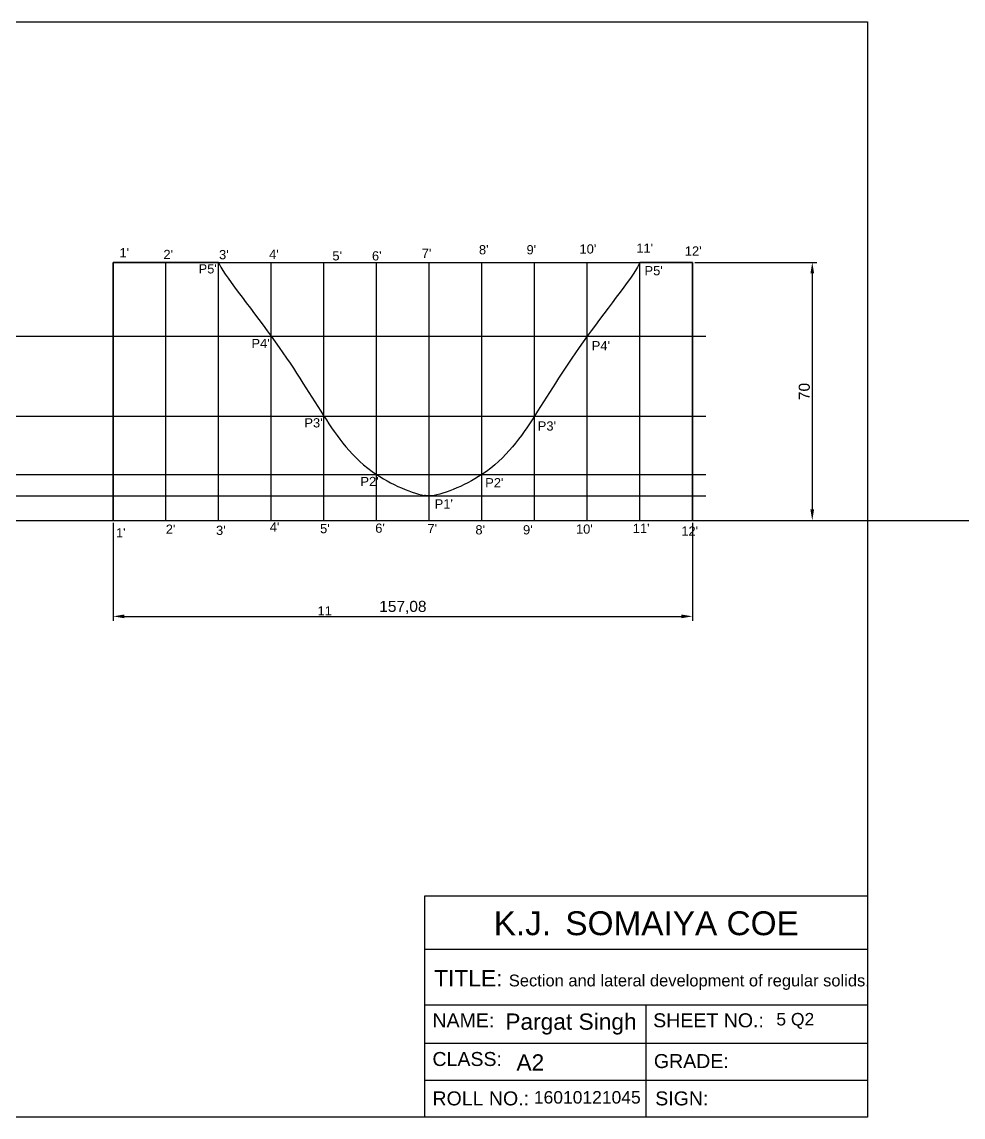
# Model space of a CAD drawing. Header units: millimetres. Extents: x 426 to 5565, y 1036 to 1343.
# Drawn here: x 2030 to 2285.2, y 1046 to 1343 of the extents above; entities that cross this region are included whole.
import ezdxf

# ---------------------------------------------------------------- set-up
doc = ezdxf.new("R2010")
doc.units = ezdxf.units.MM
doc.header["$LTSCALE"] = 0.5
doc.styles.get("Standard").update_dxf_attribs({"font": 'Arial.ttf'})
doc.dimstyles.new('ISO-25', dxfattribs={"dimtxt": 3, "dimasz": 3, "dimexe": 1.25, "dimexo": 0.625, "dimtad": 1, "dimtxsty": 'Standard', "dimcen": 2.5, "dimclrd": 5, "dimclrt": 3, "dimadec": 0, "dimazin": 0, "dimtfac": 1, "dimtmove": 0, "dimatfit": 3, "dimfxl": 1, "dimarcsym": 0})

# ---------------------------------------------------------------- blocks, each defined once
blk = doc.blocks.new('*D6')
at = {"color": 0, "lineweight": -2, "transparency": 16777216}
for p, q in [((2054.76, 1207.12), (2054.76, 1180.52)), ((2211.84, 1207.12), (2211.84, 1180.52))]:
    blk.add_line(p, q, dxfattribs=at)
at = {"color": 5, "lineweight": -2, "transparency": 16777216}
blk.add_line((2057.76, 1181.77), (2208.84, 1181.77), dxfattribs=at)
at = {"color": 5, "transparency": 16777216}
for points in [[(2057.76, 1182.27), (2057.76, 1181.27), (2054.76, 1181.77)], [(2208.84, 1182.27), (2208.84, 1181.27), (2211.84, 1181.77)]]:
    blk.add_solid(points, dxfattribs=at)
at = {"layer": 'Defpoints', "color": 0, "transparency": 16777216}
for p in [(2054.76, 1207.75), (2211.84, 1207.75), (2211.84, 1181.77)]:
    blk.add_point(p, dxfattribs=at)
at = {"color": 3, "transparency": 16777216, "insert": (2133.3, 1184.2), "char_height": 3, "attachment_point": 5}
blk.add_mtext('157,08', dxfattribs=at)
blk = doc.blocks.new('*D22')
at = {"color": 0, "lineweight": -2, "transparency": 16777216}
for p, q in [((2212.46, 1277.75), (2245.56, 1277.75)), ((2212.46, 1207.75), (2245.56, 1207.75))]:
    blk.add_line(p, q, dxfattribs=at)
at = {"color": 5, "lineweight": -2, "transparency": 16777216}
blk.add_line((2244.31, 1274.75), (2244.31, 1210.75), dxfattribs=at)
at = {"color": 5, "transparency": 16777216}
for points in [[(2243.81, 1274.75), (2244.81, 1274.75), (2244.31, 1277.75)], [(2243.81, 1210.75), (2244.81, 1210.75), (2244.31, 1207.75)]]:
    blk.add_solid(points, dxfattribs=at)
at = {"layer": 'Defpoints', "color": 0, "transparency": 16777216}
for p in [(2211.84, 1277.75), (2211.84, 1207.75), (2244.31, 1207.75)]:
    blk.add_point(p, dxfattribs=at)
at = {"color": 3, "transparency": 16777216, "insert": (2242.15, 1242.75), "char_height": 3, "attachment_point": 5, "rotation": 90}
blk.add_mtext('70', dxfattribs=at)

msp = doc.modelspace()

# ---------------------------------------------------------------- linework, layer by layer
for p, q in [((2054.755, 1207.746), (2054.755, 1277.746)), ((2054.755, 1277.746), (2211.835, 1277.746)), ((2069.035, 1207.746), (2069.035, 1277.746)), ((2083.315, 1207.746), (2083.315, 1277.746)), ((2097.595, 1207.746), (2097.595, 1277.746)), ((2111.875, 1207.746), (2111.875, 1277.746)), ((2126.155, 1207.746), (2126.155, 1277.746)), ((2140.435, 1207.746), (2140.435, 1277.746)), ((2154.715, 1207.746), (2154.715, 1277.746)), ((2168.995, 1207.746), (2168.995, 1277.746)), ((2168.995, 1207.746), (2168.995, 1277.746)), ((2168.995, 1207.746), (2168.995, 1277.746)), ((2183.275, 1207.746), (2183.275, 1277.746)), ((2197.555, 1207.746), (2197.555, 1277.746)), ((2211.835, 1277.746), (2211.835, 1207.746)), ((425.842, 1207.746), (5565.196, 1207.746)), ((2054.755, 1207.746), (2211.835, 1207.746)), ((2259.281, 1091.459), (2139.281, 1091.459)), ((2139.281, 1065.977), (2139.281, 1076.403)), ((2139.281, 1076.403), (2259.281, 1076.403)), ((2199.281, 1045.977), (2199.281, 1076.403)), ((2259.281, 1065.977), (2139.281, 1065.977)), ((2139.281, 1045.977), (2139.281, 1055.977)), ((2139.281, 1055.977), (2259.281, 1055.977))]:
    msp.add_line(p, q)
at = {"lineweight": 30}
for p, q in [((2083.315, 1277.746), (2054.755, 1277.746)), ((2054.755, 1277.746), (2054.755, 1207.746)), ((2211.835, 1277.746), (2197.555, 1277.746)), ((2211.835, 1207.746), (2211.835, 1277.746)), ((2054.755, 1207.746), (2211.835, 1207.746))]:
    msp.add_line(p, q, dxfattribs=at)
at = {"color": 4}
for p, q in [((1972.888, 1257.746), (2215.439, 1257.746)), ((1985.388, 1236.096), (2215.439, 1236.096)), ((1994.539, 1220.246), (2215.439, 1220.246)), ((1997.888, 1214.445), (2215.439, 1214.445))]:
    msp.add_line(p, q, dxfattribs=at)
for points in [[(1610.029, 1342.977), (2259.281, 1342.977), (2259.281, 1045.977), (1610.029, 1045.977)], [(2259.281, 1045.977), (2139.281, 1045.977), (2139.281, 1105.977), (2259.281, 1105.977)]]:
    msp.add_lwpolyline(points, close=True)
at = {"lineweight": 30}
for points, knots in [([(2083.315, 1277.746), (2084.236, 1275.098), (2099.959, 1255.618), (2110.665, 1237.544), (2122.315, 1220.495), (2137.274, 1214.54), (2140.435, 1214.445)], [0, 0, 0, 0, 24.5747513, 50.5106029, 71.8441626, 87.2575702, 87.2575702, 87.2575702, 87.2575702]), ([(2197.555, 1277.746), (2196.634, 1275.098), (2180.912, 1255.618), (2170.205, 1237.544), (2158.556, 1220.495), (2142.573, 1214.132), (2139.487, 1214.478), (2139.132, 1214.587)], [0, 0, 0, 0, 24.5747513, 50.5106029, 71.8441626, 87.2575702, 89.7718161, 89.7718161, 89.7718161, 89.7718161])]:
    msp.add_open_spline(points, degree=3, knots=knots, dxfattribs=at)

# ---------------------------------------------------------------- texts
at = {"lineweight": 40, "char_height": 2.5, "attachment_point": 1}
for s, width, insert in [("1'", 8.79287, (2056.446, 1281.624)), ("2' ", 8.36695, (2068.375, 1281.153)), ("3'  ", 10.56354, (2083.451, 1281.11)), ("4' ", 9.27932, (2097.021, 1281.203)), ("5'", 7.65427, (2114.183, 1280.792)), ("6' ", 4.00081, (2124.912, 1280.778)), ("7'", 5.80127, (2138.412, 1281.478)), ("2' ", 8.36695, (2069.008, 1206.654)), ("3'  ", 10.56354, (2082.629, 1206.346)), ("4' ", 9.27932, (2097.225, 1207.255)), ("5'", 7.65427, (2110.847, 1206.821)), ("6' ", 4.00081, (2125.807, 1206.94)), ("7'", 5.80127, (2139.971, 1206.846)), ("1'", 8.79287, (2055.491, 1205.67)), ('11', 5.15513, (2110.165, 1184.514))]:
    msp.add_mtext_dynamic_manual_height_columns(s, width=width, gutter_width=12.5, heights=[0], dxfattribs=dict(at, insert=insert))
at = {"attachment_point": 1}
for s, width, gutter_width, heights, insert, char_height in [("8'", 8.1348, 12.5, [0], (2153.923, 1282.443), 2.5), ("9'", 8.1348, 12.5, [0], (2166.83, 1282.443), 2.5), ("10'", 8.49344, 12.5, [0], (2181.19, 1282.65), 2.5), ("11'", 8.85208, 12.5, [0], (2196.594, 1282.857), 2.5), ("12'", 11.77634, 12.5, [0], (2209.753, 1282.098), 2.5), ("P5'", 11.54701, 12.5, [0], (2077.903, 1277.266), 2.5), ("P5'", 11.54701, 12.5, [0], (2198.829, 1276.764), 2.5), ("P4'", 8.37708, 12.5, [0], (2092.239, 1257.03), 2.5), ("P4'", 8.37708, 12.5, [0], (2184.519, 1256.415), 2.5), ("P3'", 9.15064, 12.5, [0], (2106.596, 1235.501), 2.5), ("P3'", 9.15064, 12.5, [0], (2169.871, 1234.644), 2.5), ("P2'", 7.6823, 12.5, [0], (2121.784, 1219.594), 2.5), ("P2'", 7.6823, 12.5, [0], (2155.631, 1219.261), 2.5), ("P1'", 9.17516, 12.5, [0], (2141.921, 1213.5), 2.5), ("8'", 8.1348, 12.5, [0], (2152.968, 1206.488), 2.5), ("9'", 8.1348, 12.5, [0], (2165.875, 1206.488), 2.5), ("10'", 8.49344, 12.5, [0], (2180.235, 1206.695), 2.5), ("11'", 8.85208, 12.5, [0], (2195.639, 1206.902), 2.5), ("12'", 11.77634, 12.5, [0], (2208.798, 1206.143), 2.5), ('\\pxi-3,l4,t4;K.J.^ISOMAIYA COE', 310.75554, 32.37, [0], (2151.447, 1101.78), 6.47407), ('TITLE: {\\H0.72352x;Section and lateral development of regular solids.}', 212.29529, 22.114, [0], (2141.771, 1085.844), 4.42282), ('NAME: ', 91.02097, 18.963, [0], (2141.315, 1074.127), 3.7925), ('Pargat Singh', 65.17126, 22.047, [0], (2161.076, 1074.076), 4.40933), ('SHEET NO.: ', 91.02097, 18.963, [0], (2201.17, 1074.127), 3.79254), ('5 Q2', 50.12098, 16.955, [4.448], (2234.569, 1074.221), 3.3911), ('CLASS: ', 91.02097, 18.963, [0], (2141.315, 1063.628), 3.7925), ('A2', 65.17126, 22.047, [0], (2164.099, 1062.999), 4.4093), ('GRADE: ', 91.02097, 18.963, [0], (2201.358, 1063.066), 3.7925), ('ROLL NO.: ', 91.02097, 18.963, [0], (2141.315, 1052.942), 3.7925), ('16010121045', 50.12098, 16.955, [0], (2168.815, 1053.035), 3.39106), ('SIGN: ', 91.02097, 18.963, [0], (2201.733, 1052.942), 3.7925)]:
    msp.add_mtext_dynamic_manual_height_columns(s, width=width, gutter_width=gutter_width, heights=heights, dxfattribs=dict(at, insert=insert, char_height=char_height))

# ---------------------------------------------------------------- dimensions: what is measured, and where the dimension line sits
dim = msp.add_linear_dim(base=(2244.308, 1207.746), p1=(2211.835, 1277.746), p2=(2211.835, 1207.746), angle=90, dimstyle='ISO-25')
dim.commit()
dim.dimension.update_dxf_attribs({"geometry": '*D22', "text_midpoint": (2242.152, 1242.746)})
dim = msp.add_linear_dim(base=(2211.835, 1181.768), p1=(2054.755, 1207.746), p2=(2211.835, 1207.746), dimstyle='ISO-25')
dim.commit()
dim.dimension.update_dxf_attribs({"geometry": '*D6', "text_midpoint": (2133.295, 1184.196)})

doc.saveas('drawing.dxf')
